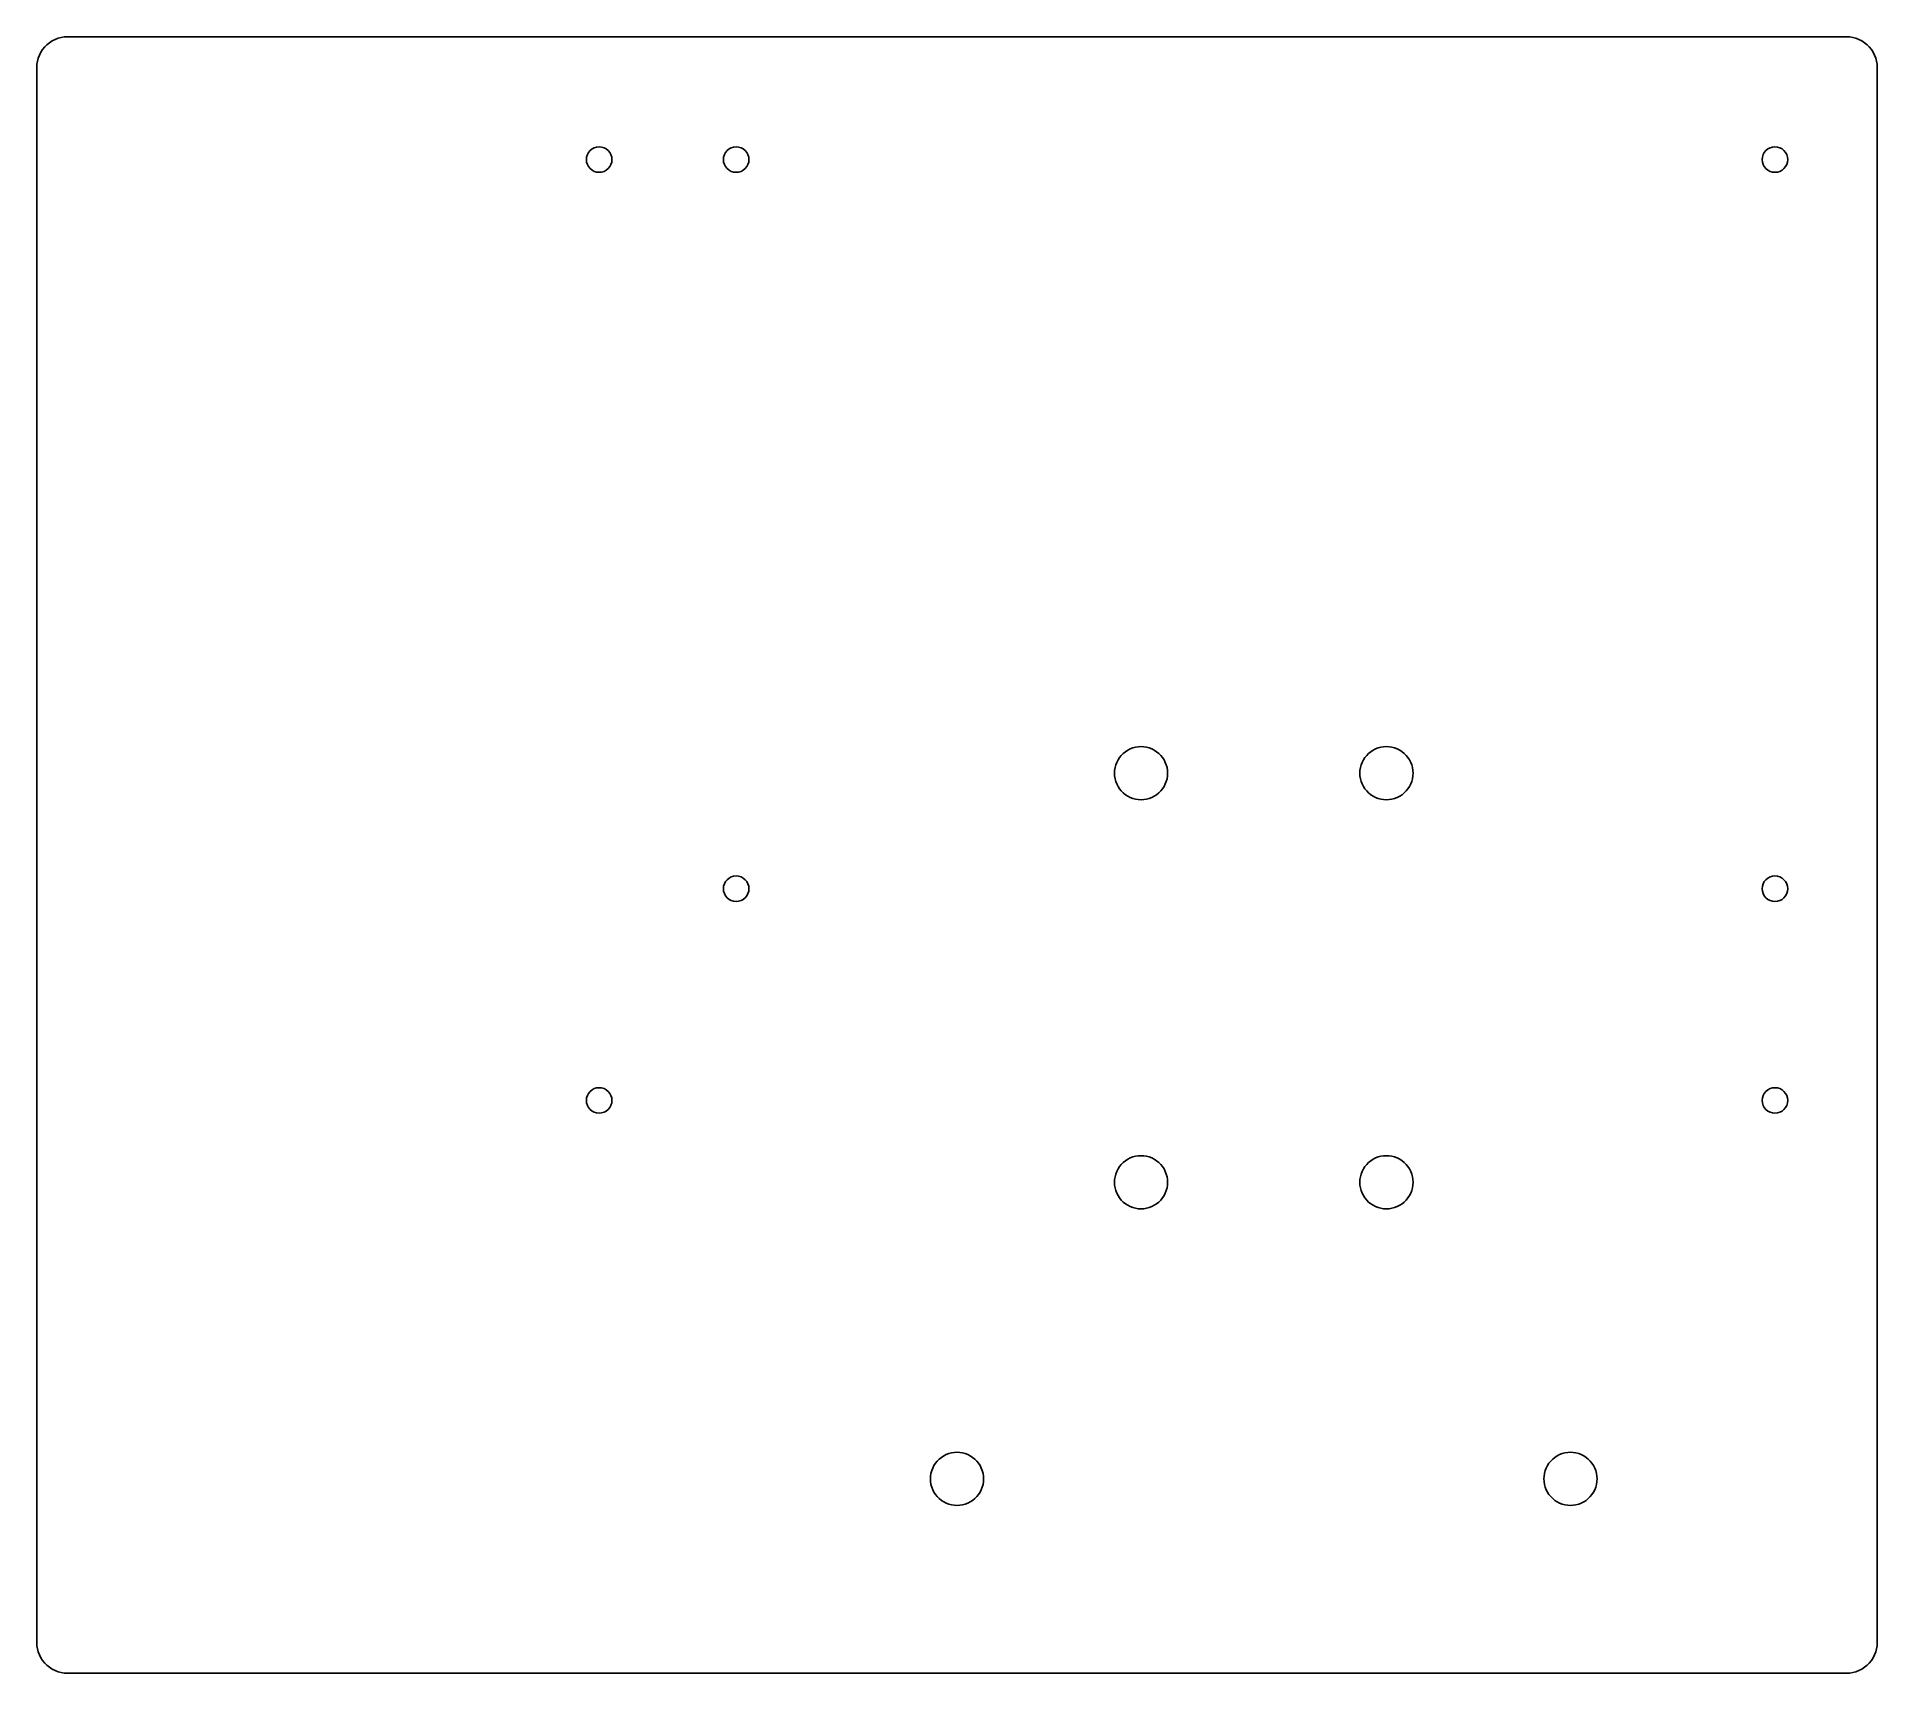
# Model space of a CAD drawing. Header units: metres. Extents: x -120 to 60, y -60 to 100.
import ezdxf

# ---------------------------------------------------------------- set-up
doc = ezdxf.new("R2010")
doc.units = ezdxf.units.M

msp = doc.modelspace()

# ---------------------------------------------------------------- linework, layer by layer
for p, q in [((-119.229, 99.0074), (-119.427, 98.7634)), ((-119.007, 99.2294), (-119.229, 99.0074)), ((-118.763, 99.427), (-119.007, 99.2294)), ((-118.5, 99.5981), (-118.763, 99.427)), ((-118.22, 99.7406), (-118.5, 99.5981)), ((-117.927, 99.8532), (-118.22, 99.7406)), ((-117.624, 99.9344), (-117.927, 99.8532)), ((-117.314, 99.9836), (-117.624, 99.9344)), ((-117, 100), (-117.314, 99.9836)), ((57, 100), (-117, 100)), ((57.3136, 99.9836), (57, 100)), ((57.6237, 99.9344), (57.3136, 99.9836)), ((57.927, 99.8532), (57.6237, 99.9344)), ((58.2202, 99.7406), (57.927, 99.8532)), ((58.5, 99.5981), (58.2202, 99.7406)), ((58.7634, 99.427), (58.5, 99.5981)), ((59.0074, 99.2294), (58.7634, 99.427)), ((59.2294, 99.0074), (59.0074, 99.2294)), ((59.427, 98.7634), (59.2294, 99.0074)), ((-119.984, 97.3136), (-120, 97)), ((-119.934, 97.6237), (-119.984, 97.3136)), ((-119.853, 97.927), (-119.934, 97.6237)), ((-119.741, 98.2202), (-119.853, 97.927)), ((-119.598, 98.5), (-119.741, 98.2202)), ((-119.427, 98.7634), (-119.598, 98.5)), ((59.5981, 98.5), (59.427, 98.7634)), ((59.7406, 98.2202), (59.5981, 98.5)), ((59.8532, 97.927), (59.7406, 98.2202)), ((59.9344, 97.6237), (59.8532, 97.927)), ((59.9836, 97.3136), (59.9344, 97.6237)), ((60, 97), (59.9836, 97.3136)), ((-120, 97), (-120, -57)), ((60, -57), (60, 97)), ((-66.25, 88), (-66.226, 88.2439)), ((-66.226, 88.2439), (-66.1548, 88.4783)), ((-66.1548, 88.4783), (-66.0393, 88.6945)), ((-66.0393, 88.6945), (-65.8839, 88.8839)), ((-65.8839, 88.8839), (-65.6945, 89.0393)), ((-65.6945, 89.0393), (-65.4783, 89.1548)), ((-65.4783, 89.1548), (-65.2439, 89.226)), ((-65.2439, 89.226), (-65, 89.25)), ((-65, 89.25), (-64.7561, 89.226)), ((-64.7561, 89.226), (-64.5216, 89.1548)), ((-64.5216, 89.1548), (-64.3055, 89.0393)), ((-64.3055, 89.0393), (-64.1161, 88.8839)), ((-64.1161, 88.8839), (-63.9607, 88.6945)), ((-63.9607, 88.6945), (-63.8451, 88.4783)), ((-63.8451, 88.4783), (-63.774, 88.2439)), ((-63.774, 88.2439), (-63.75, 88)), ((-52.85, 88), (-52.826, 88.2439)), ((-52.826, 88.2439), (-52.7548, 88.4783)), ((-52.7548, 88.4783), (-52.6393, 88.6945)), ((-52.6393, 88.6945), (-52.4839, 88.8839)), ((-52.4839, 88.8839), (-52.2944, 89.0393)), ((-52.2944, 89.0393), (-52.0784, 89.1548)), ((-52.0784, 89.1548), (-51.8439, 89.226)), ((-51.8439, 89.226), (-51.6, 89.25)), ((-51.6, 89.25), (-51.3561, 89.226)), ((-51.3561, 89.226), (-51.1216, 89.1548)), ((-51.1216, 89.1548), (-50.9055, 89.0393)), ((-50.9055, 89.0393), (-50.7161, 88.8839)), ((-50.7161, 88.8839), (-50.5607, 88.6945)), ((-50.5607, 88.6945), (-50.4451, 88.4783)), ((-50.4451, 88.4783), (-50.374, 88.2439)), ((-50.374, 88.2439), (-50.35, 88)), ((48.75, 88), (48.774, 88.2439)), ((48.774, 88.2439), (48.8451, 88.4783)), ((48.8451, 88.4783), (48.9607, 88.6945)), ((48.9607, 88.6945), (49.1161, 88.8839)), ((49.1161, 88.8839), (49.3055, 89.0393)), ((49.3055, 89.0393), (49.5216, 89.1548)), ((49.5216, 89.1548), (49.7561, 89.226)), ((49.7561, 89.226), (50, 89.25)), ((50, 89.25), (50.2439, 89.226)), ((50.2439, 89.226), (50.4783, 89.1548)), ((50.4783, 89.1548), (50.6945, 89.0393)), ((50.6945, 89.0393), (50.8839, 88.8839)), ((50.8839, 88.8839), (51.0393, 88.6945)), ((51.0393, 88.6945), (51.1548, 88.4783)), ((51.1548, 88.4783), (51.226, 88.2439)), ((51.226, 88.2439), (51.25, 88)), ((-66.226, 87.7561), (-66.25, 88)), ((-66.1548, 87.5216), (-66.226, 87.7561)), ((-66.0393, 87.3055), (-66.1548, 87.5216)), ((-65.8839, 87.1161), (-66.0393, 87.3055)), ((-65.6945, 86.9607), (-65.8839, 87.1161)), ((-65.4783, 86.8451), (-65.6945, 86.9607)), ((-65.2439, 86.774), (-65.4783, 86.8451)), ((-65, 86.75), (-65.2439, 86.774)), ((-64.7561, 86.774), (-65, 86.75)), ((-64.5216, 86.8451), (-64.7561, 86.774)), ((-64.3055, 86.9607), (-64.5216, 86.8451)), ((-64.1161, 87.1161), (-64.3055, 86.9607)), ((-63.9607, 87.3055), (-64.1161, 87.1161)), ((-63.8451, 87.5216), (-63.9607, 87.3055)), ((-63.774, 87.7561), (-63.8451, 87.5216)), ((-63.75, 88), (-63.774, 87.7561)), ((-52.826, 87.7561), (-52.85, 88)), ((-52.7548, 87.5216), (-52.826, 87.7561)), ((-52.6393, 87.3055), (-52.7548, 87.5216)), ((-52.4839, 87.1161), (-52.6393, 87.3055)), ((-52.2944, 86.9607), (-52.4839, 87.1161)), ((-52.0784, 86.8451), (-52.2944, 86.9607)), ((-51.8439, 86.774), (-52.0784, 86.8451)), ((-51.6, 86.75), (-51.8439, 86.774)), ((-51.3561, 86.774), (-51.6, 86.75)), ((-51.1216, 86.8451), (-51.3561, 86.774)), ((-50.9055, 86.9607), (-51.1216, 86.8451)), ((-50.7161, 87.1161), (-50.9055, 86.9607)), ((-50.5607, 87.3055), (-50.7161, 87.1161)), ((-50.4451, 87.5216), (-50.5607, 87.3055)), ((-50.374, 87.7561), (-50.4451, 87.5216)), ((-50.35, 88), (-50.374, 87.7561)), ((48.774, 87.7561), (48.75, 88)), ((48.8451, 87.5216), (48.774, 87.7561)), ((48.9607, 87.3055), (48.8451, 87.5216)), ((49.1161, 87.1161), (48.9607, 87.3055)), ((49.3055, 86.9607), (49.1161, 87.1161)), ((49.5216, 86.8451), (49.3055, 86.9607)), ((49.7561, 86.774), (49.5216, 86.8451)), ((50, 86.75), (49.7561, 86.774)), ((50.2439, 86.774), (50, 86.75)), ((50.4783, 86.8451), (50.2439, 86.774)), ((50.6945, 86.9607), (50.4783, 86.8451)), ((50.8839, 87.1161), (50.6945, 86.9607)), ((51.0393, 87.3055), (50.8839, 87.1161)), ((51.1548, 87.5216), (51.0393, 87.3055)), ((51.226, 87.7561), (51.1548, 87.5216)), ((51.25, 88), (51.226, 87.7561)), ((-12.2718, 30.5858), (-12, 30.6)), ((-12, 30.6), (-11.7282, 30.5858)), ((11.7282, 30.5858), (12, 30.6)), ((12, 30.6), (12.2718, 30.5858)), ((-14.5432, 28.5406), (-14.4727, 28.8035)), ((-14.4727, 28.8035), (-14.3752, 29.0575)), ((-14.3752, 29.0575), (-14.2517, 29.3)), ((-14.2517, 29.3), (-14.1034, 29.5282)), ((-14.1034, 29.5282), (-13.9322, 29.7397)), ((-13.9322, 29.7397), (-13.7397, 29.9322)), ((-13.7397, 29.9322), (-13.5282, 30.1035)), ((-13.5282, 30.1035), (-13.3, 30.2517)), ((-13.3, 30.2517), (-13.0575, 30.3752)), ((-13.0575, 30.3752), (-12.8034, 30.4727)), ((-12.8034, 30.4727), (-12.5406, 30.5432)), ((-12.5406, 30.5432), (-12.2718, 30.5858)), ((-11.7282, 30.5858), (-11.4594, 30.5432)), ((-11.4594, 30.5432), (-11.1965, 30.4727)), ((-11.1965, 30.4727), (-10.9425, 30.3752)), ((-10.9425, 30.3752), (-10.7, 30.2517)), ((-10.7, 30.2517), (-10.4718, 30.1035)), ((-10.4718, 30.1035), (-10.2603, 29.9322)), ((-10.2603, 29.9322), (-10.0678, 29.7397)), ((-10.0678, 29.7397), (-9.89655, 29.5282)), ((-9.89655, 29.5282), (-9.74832, 29.3)), ((-9.74832, 29.3), (-9.62477, 29.0575)), ((-9.62477, 29.0575), (-9.52725, 28.8035)), ((-9.52725, 28.8035), (-9.4568, 28.5406)), ((9.4568, 28.5406), (9.52725, 28.8035)), ((9.52725, 28.8035), (9.62477, 29.0575)), ((9.62477, 29.0575), (9.74832, 29.3)), ((9.74832, 29.3), (9.89655, 29.5282)), ((9.89655, 29.5282), (10.0678, 29.7397)), ((10.0678, 29.7397), (10.2603, 29.9322)), ((10.2603, 29.9322), (10.4718, 30.1035)), ((10.4718, 30.1035), (10.7, 30.2517)), ((10.7, 30.2517), (10.9425, 30.3752)), ((10.9425, 30.3752), (11.1965, 30.4727)), ((11.1965, 30.4727), (11.4594, 30.5432)), ((11.4594, 30.5432), (11.7282, 30.5858)), ((12.2718, 30.5858), (12.5406, 30.5432)), ((12.5406, 30.5432), (12.8034, 30.4727)), ((12.8034, 30.4727), (13.0575, 30.3752)), ((13.0575, 30.3752), (13.3, 30.2517)), ((13.3, 30.2517), (13.5282, 30.1035)), ((13.5282, 30.1035), (13.7397, 29.9322)), ((13.7397, 29.9322), (13.9322, 29.7397)), ((13.9322, 29.7397), (14.1034, 29.5282)), ((14.1034, 29.5282), (14.2517, 29.3)), ((14.2517, 29.3), (14.3752, 29.0575)), ((14.3752, 29.0575), (14.4727, 28.8035)), ((14.4727, 28.8035), (14.5432, 28.5406)), ((-14.6, 28), (-14.5858, 28.2718)), ((-14.5858, 27.7282), (-14.6, 28)), ((-14.5858, 28.2718), (-14.5432, 28.5406)), ((-14.5432, 27.4594), (-14.5858, 27.7282)), ((-14.4727, 27.1966), (-14.5432, 27.4594)), ((-14.3752, 26.9425), (-14.4727, 27.1966)), ((-9.52725, 27.1966), (-9.62477, 26.9425)), ((-9.4568, 27.4594), (-9.52725, 27.1966)), ((-9.4568, 28.5406), (-9.41423, 28.2718)), ((-9.41423, 27.7282), (-9.4568, 27.4594)), ((-9.41423, 28.2718), (-9.39999, 28)), ((-9.39999, 28), (-9.41423, 27.7282)), ((9.39999, 28), (9.41423, 28.2718)), ((9.41423, 27.7282), (9.39999, 28)), ((9.41423, 28.2718), (9.4568, 28.5406)), ((9.4568, 27.4594), (9.41423, 27.7282)), ((9.52725, 27.1966), (9.4568, 27.4594)), ((9.62477, 26.9425), (9.52725, 27.1966)), ((14.4727, 27.1966), (14.3752, 26.9425)), ((14.5432, 27.4594), (14.4727, 27.1966)), ((14.5432, 28.5406), (14.5858, 28.2718)), ((14.5858, 27.7282), (14.5432, 27.4594)), ((14.5858, 28.2718), (14.6, 28)), ((14.6, 28), (14.5858, 27.7282)), ((-14.2517, 26.7), (-14.3752, 26.9425)), ((-14.1034, 26.4718), (-14.2517, 26.7)), ((-13.9322, 26.2603), (-14.1034, 26.4718)), ((-13.7397, 26.0678), (-13.9322, 26.2603)), ((-13.5282, 25.8966), (-13.7397, 26.0678)), ((-13.3, 25.7483), (-13.5282, 25.8966)), ((-13.0575, 25.6248), (-13.3, 25.7483)), ((-12.8034, 25.5273), (-13.0575, 25.6248)), ((-12.5406, 25.4568), (-12.8034, 25.5273)), ((-12.2718, 25.4142), (-12.5406, 25.4568)), ((-12, 25.4), (-12.2718, 25.4142)), ((-11.7282, 25.4142), (-12, 25.4)), ((-11.4594, 25.4568), (-11.7282, 25.4142)), ((-11.1965, 25.5273), (-11.4594, 25.4568)), ((-10.9425, 25.6248), (-11.1965, 25.5273)), ((-10.7, 25.7483), (-10.9425, 25.6248)), ((-10.4718, 25.8966), (-10.7, 25.7483)), ((-10.2603, 26.0678), (-10.4718, 25.8966)), ((-10.0678, 26.2603), (-10.2603, 26.0678)), ((-9.89655, 26.4718), (-10.0678, 26.2603)), ((-9.74832, 26.7), (-9.89655, 26.4718)), ((-9.62477, 26.9425), (-9.74832, 26.7)), ((9.74832, 26.7), (9.62477, 26.9425)), ((9.89655, 26.4718), (9.74832, 26.7)), ((10.0678, 26.2603), (9.89655, 26.4718)), ((10.2603, 26.0678), (10.0678, 26.2603)), ((10.4718, 25.8966), (10.2603, 26.0678)), ((10.7, 25.7483), (10.4718, 25.8966)), ((10.9425, 25.6248), (10.7, 25.7483)), ((11.1965, 25.5273), (10.9425, 25.6248)), ((11.4594, 25.4568), (11.1965, 25.5273)), ((11.7282, 25.4142), (11.4594, 25.4568)), ((12, 25.4), (11.7282, 25.4142)), ((12.2718, 25.4142), (12, 25.4)), ((12.5406, 25.4568), (12.2718, 25.4142)), ((12.8034, 25.5273), (12.5406, 25.4568)), ((13.0575, 25.6248), (12.8034, 25.5273)), ((13.3, 25.7483), (13.0575, 25.6248)), ((13.5282, 25.8966), (13.3, 25.7483)), ((13.7397, 26.0678), (13.5282, 25.8966)), ((13.9322, 26.2603), (13.7397, 26.0678)), ((14.1034, 26.4718), (13.9322, 26.2603)), ((14.2517, 26.7), (14.1034, 26.4718)), ((14.3752, 26.9425), (14.2517, 26.7)), ((-52.85, 16.7), (-52.826, 16.9439)), ((-52.826, 16.4561), (-52.85, 16.7)), ((-52.826, 16.9439), (-52.7548, 17.1784)), ((-52.7548, 16.2216), (-52.826, 16.4561)), ((-52.7548, 17.1784), (-52.6393, 17.3945)), ((-52.6393, 16.0055), (-52.7548, 16.2216)), ((-52.6393, 17.3945), (-52.4839, 17.5839)), ((-52.4839, 17.5839), (-52.2944, 17.7393)), ((-52.2944, 17.7393), (-52.0784, 17.8549)), ((-52.0784, 17.8549), (-51.8439, 17.926)), ((-51.8439, 17.926), (-51.6, 17.95)), ((-51.6, 17.95), (-51.3561, 17.926)), ((-51.3561, 17.926), (-51.1216, 17.8549)), ((-51.1216, 17.8549), (-50.9055, 17.7393)), ((-50.9055, 17.7393), (-50.7161, 17.5839)), ((-50.7161, 17.5839), (-50.5607, 17.3945)), ((-50.5607, 17.3945), (-50.4451, 17.1784)), ((-50.4451, 16.2216), (-50.5607, 16.0055)), ((-50.4451, 17.1784), (-50.374, 16.9439)), ((-50.374, 16.4561), (-50.4451, 16.2216)), ((-50.374, 16.9439), (-50.35, 16.7)), ((-50.35, 16.7), (-50.374, 16.4561)), ((48.75, 16.7), (48.774, 16.9439)), ((48.774, 16.4561), (48.75, 16.7)), ((48.774, 16.9439), (48.8451, 17.1784)), ((48.8451, 16.2216), (48.774, 16.4561)), ((48.8451, 17.1784), (48.9607, 17.3945)), ((48.9607, 16.0055), (48.8451, 16.2216)), ((48.9607, 17.3945), (49.1161, 17.5839)), ((49.1161, 17.5839), (49.3055, 17.7393)), ((49.3055, 17.7393), (49.5216, 17.8549)), ((49.5216, 17.8549), (49.7561, 17.926)), ((49.7561, 17.926), (50, 17.95)), ((50, 17.95), (50.2439, 17.926)), ((50.2439, 17.926), (50.4783, 17.8549)), ((50.4783, 17.8549), (50.6945, 17.7393)), ((50.6945, 17.7393), (50.8839, 17.5839)), ((50.8839, 17.5839), (51.0393, 17.3945)), ((51.0393, 17.3945), (51.1548, 17.1784)), ((51.1548, 16.2216), (51.0393, 16.0055)), ((51.1548, 17.1784), (51.226, 16.9439)), ((51.226, 16.4561), (51.1548, 16.2216)), ((51.226, 16.9439), (51.25, 16.7)), ((51.25, 16.7), (51.226, 16.4561)), ((-52.4839, 15.8161), (-52.6393, 16.0055)), ((-52.2944, 15.6607), (-52.4839, 15.8161)), ((-52.0784, 15.5452), (-52.2944, 15.6607)), ((-51.8439, 15.474), (-52.0784, 15.5452)), ((-51.6, 15.45), (-51.8439, 15.474)), ((-51.3561, 15.474), (-51.6, 15.45)), ((-51.1216, 15.5452), (-51.3561, 15.474)), ((-50.9055, 15.6607), (-51.1216, 15.5452)), ((-50.7161, 15.8161), (-50.9055, 15.6607)), ((-50.5607, 16.0055), (-50.7161, 15.8161)), ((49.1161, 15.8161), (48.9607, 16.0055)), ((49.3055, 15.6607), (49.1161, 15.8161)), ((49.5216, 15.5452), (49.3055, 15.6607)), ((49.7561, 15.474), (49.5216, 15.5452)), ((50, 15.45), (49.7561, 15.474)), ((50.2439, 15.474), (50, 15.45)), ((50.4783, 15.5452), (50.2439, 15.474)), ((50.6945, 15.6607), (50.4783, 15.5452)), ((50.8839, 15.8161), (50.6945, 15.6607)), ((51.0393, 16.0055), (50.8839, 15.8161)), ((-66.226, -3.75613), (-66.1548, -3.52164)), ((-66.1548, -3.52164), (-66.0393, -3.30553)), ((-66.0393, -3.30553), (-65.8839, -3.1161)), ((-65.8839, -3.1161), (-65.6945, -2.96066)), ((-65.6945, -2.96066), (-65.4783, -2.84514)), ((-65.4783, -2.84514), (-65.2439, -2.77402)), ((-65.2439, -2.77402), (-65, -2.75)), ((-65, -2.75), (-64.7561, -2.77402)), ((-64.7561, -2.77402), (-64.5216, -2.84514)), ((-64.5216, -2.84514), (-64.3055, -2.96066)), ((-64.3055, -2.96066), (-64.1161, -3.1161)), ((-64.1161, -3.1161), (-63.9607, -3.30553)), ((-63.9607, -3.30553), (-63.8451, -3.52164)), ((-63.8451, -3.52164), (-63.774, -3.75613)), ((48.774, -3.75613), (48.8451, -3.52164)), ((48.8451, -3.52164), (48.9607, -3.30553)), ((48.9607, -3.30553), (49.1161, -3.1161)), ((49.1161, -3.1161), (49.3055, -2.96066)), ((49.3055, -2.96066), (49.5216, -2.84514)), ((49.5216, -2.84514), (49.7561, -2.77402)), ((49.7561, -2.77402), (50, -2.75)), ((50, -2.75), (50.2439, -2.77402)), ((50.2439, -2.77402), (50.4783, -2.84514)), ((50.4783, -2.84514), (50.6945, -2.96066)), ((50.6945, -2.96066), (50.8839, -3.1161)), ((50.8839, -3.1161), (51.0393, -3.30553)), ((51.0393, -3.30553), (51.1548, -3.52164)), ((51.1548, -3.52164), (51.226, -3.75613)), ((-66.25, -4), (-66.226, -3.75613)), ((-66.226, -4.24385), (-66.25, -4)), ((-66.1548, -4.47835), (-66.226, -4.24385)), ((-66.0393, -4.69446), (-66.1548, -4.47835)), ((-65.8839, -4.88388), (-66.0393, -4.69446)), ((-65.6945, -5.03932), (-65.8839, -4.88388)), ((-65.4783, -5.15485), (-65.6945, -5.03932)), ((-65.2439, -5.22597), (-65.4783, -5.15485)), ((-65, -5.25), (-65.2439, -5.22597)), ((-64.7561, -5.22597), (-65, -5.25)), ((-64.5216, -5.15485), (-64.7561, -5.22597)), ((-64.3055, -5.03932), (-64.5216, -5.15485)), ((-64.1161, -4.88388), (-64.3055, -5.03932)), ((-63.9607, -4.69446), (-64.1161, -4.88388)), ((-63.8451, -4.47835), (-63.9607, -4.69446)), ((-63.774, -4.24385), (-63.8451, -4.47835)), ((-63.774, -3.75613), (-63.75, -4)), ((-63.75, -4), (-63.774, -4.24385)), ((48.75, -4), (48.774, -3.75613)), ((48.774, -4.24385), (48.75, -4)), ((48.8451, -4.47835), (48.774, -4.24385)), ((48.9607, -4.69446), (48.8451, -4.47835)), ((49.1161, -4.88388), (48.9607, -4.69446)), ((49.3055, -5.03932), (49.1161, -4.88388)), ((49.5216, -5.15485), (49.3055, -5.03932)), ((49.7561, -5.22597), (49.5216, -5.15485)), ((50, -5.25), (49.7561, -5.22597)), ((50.2439, -5.22597), (50, -5.25)), ((50.4783, -5.15485), (50.2439, -5.22597)), ((50.6945, -5.03932), (50.4783, -5.15485)), ((50.8839, -4.88388), (50.6945, -5.03932)), ((51.0393, -4.69446), (50.8839, -4.88388)), ((51.1548, -4.47835), (51.0393, -4.69446)), ((51.226, -4.24385), (51.1548, -4.47835)), ((51.226, -3.75613), (51.25, -4)), ((51.25, -4), (51.226, -4.24385)), ((-14.3752, -10.9425), (-14.2517, -10.7)), ((-14.2517, -10.7), (-14.1034, -10.4718)), ((-14.1034, -10.4718), (-13.9322, -10.2603)), ((-13.9322, -10.2603), (-13.7397, -10.0678)), ((-13.7397, -10.0678), (-13.5282, -9.89655)), ((-13.5282, -9.89655), (-13.3, -9.74832)), ((-13.3, -9.74832), (-13.0575, -9.62477)), ((-13.0575, -9.62477), (-12.8034, -9.52725)), ((-12.8034, -9.52725), (-12.5406, -9.4568)), ((-12.5406, -9.4568), (-12.2718, -9.41423)), ((-12.2718, -9.41423), (-12, -9.39999)), ((-12, -9.39999), (-11.7282, -9.41423)), ((-11.7282, -9.41423), (-11.4594, -9.4568)), ((-11.4594, -9.4568), (-11.1965, -9.52725)), ((-11.1965, -9.52725), (-10.9425, -9.62477)), ((-10.9425, -9.62477), (-10.7, -9.74832)), ((-10.7, -9.74832), (-10.4718, -9.89655)), ((-10.4718, -9.89655), (-10.2603, -10.0678)), ((-10.2603, -10.0678), (-10.0678, -10.2603)), ((-10.0678, -10.2603), (-9.89655, -10.4718)), ((-9.89655, -10.4718), (-9.74832, -10.7)), ((-9.74832, -10.7), (-9.62477, -10.9425)), ((9.62477, -10.9425), (9.74832, -10.7)), ((9.74832, -10.7), (9.89655, -10.4718)), ((9.89655, -10.4718), (10.0678, -10.2603)), ((10.0678, -10.2603), (10.2603, -10.0678)), ((10.2603, -10.0678), (10.4718, -9.89655)), ((10.4718, -9.89655), (10.7, -9.74832)), ((10.7, -9.74832), (10.9425, -9.62477)), ((10.9425, -9.62477), (11.1965, -9.52725)), ((11.1965, -9.52725), (11.4594, -9.4568)), ((11.4594, -9.4568), (11.7282, -9.41423)), ((11.7282, -9.41423), (12, -9.39999)), ((12, -9.39999), (12.2718, -9.41423)), ((12.2718, -9.41423), (12.5406, -9.4568)), ((12.5406, -9.4568), (12.8034, -9.52725)), ((12.8034, -9.52725), (13.0575, -9.62477)), ((13.0575, -9.62477), (13.3, -9.74832)), ((13.3, -9.74832), (13.5282, -9.89655)), ((13.5282, -9.89655), (13.7397, -10.0678)), ((13.7397, -10.0678), (13.9322, -10.2603)), ((13.9322, -10.2603), (14.1034, -10.4718)), ((14.1034, -10.4718), (14.2517, -10.7)), ((14.2517, -10.7), (14.3752, -10.9425)), ((-14.6, -12), (-14.5858, -11.7282)), ((-14.5858, -12.2718), (-14.6, -12)), ((-14.5858, -11.7282), (-14.5432, -11.4594)), ((-14.5432, -12.5406), (-14.5858, -12.2718)), ((-14.5432, -11.4594), (-14.4727, -11.1965)), ((-14.4727, -12.8034), (-14.5432, -12.5406)), ((-14.4727, -11.1965), (-14.3752, -10.9425)), ((-9.62477, -10.9425), (-9.52725, -11.1965)), ((-9.52725, -11.1965), (-9.4568, -11.4594)), ((-9.4568, -12.5406), (-9.52725, -12.8034)), ((-9.4568, -11.4594), (-9.41423, -11.7282)), ((-9.41423, -12.2718), (-9.4568, -12.5406)), ((-9.41423, -11.7282), (-9.39999, -12)), ((-9.39999, -12), (-9.41423, -12.2718)), ((9.39999, -12), (9.41423, -11.7282)), ((9.41423, -12.2718), (9.39999, -12)), ((9.41423, -11.7282), (9.4568, -11.4594)), ((9.4568, -12.5406), (9.41423, -12.2718)), ((9.4568, -11.4594), (9.52725, -11.1965)), ((9.52725, -12.8034), (9.4568, -12.5406)), ((9.52725, -11.1965), (9.62477, -10.9425)), ((14.3752, -10.9425), (14.4727, -11.1965)), ((14.4727, -11.1965), (14.5432, -11.4594)), ((14.5432, -12.5406), (14.4727, -12.8034)), ((14.5432, -11.4594), (14.5858, -11.7282)), ((14.5858, -12.2718), (14.5432, -12.5406)), ((14.5858, -11.7282), (14.6, -12)), ((14.6, -12), (14.5858, -12.2718)), ((-14.3752, -13.0575), (-14.4727, -12.8034)), ((-14.2517, -13.3), (-14.3752, -13.0575)), ((-14.1034, -13.5282), (-14.2517, -13.3)), ((-13.9322, -13.7397), (-14.1034, -13.5282)), ((-13.7397, -13.9322), (-13.9322, -13.7397)), ((-13.5282, -14.1034), (-13.7397, -13.9322)), ((-13.3, -14.2517), (-13.5282, -14.1034)), ((-13.0575, -14.3752), (-13.3, -14.2517)), ((-12.8034, -14.4727), (-13.0575, -14.3752)), ((-10.9425, -14.3752), (-11.1965, -14.4727)), ((-10.7, -14.2517), (-10.9425, -14.3752)), ((-10.4718, -14.1034), (-10.7, -14.2517)), ((-10.2603, -13.9322), (-10.4718, -14.1034)), ((-10.0678, -13.7397), (-10.2603, -13.9322)), ((-9.89655, -13.5282), (-10.0678, -13.7397)), ((-9.74832, -13.3), (-9.89655, -13.5282)), ((-9.62477, -13.0575), (-9.74832, -13.3)), ((-9.52725, -12.8034), (-9.62477, -13.0575)), ((9.62477, -13.0575), (9.52725, -12.8034)), ((9.74832, -13.3), (9.62477, -13.0575)), ((9.89655, -13.5282), (9.74832, -13.3)), ((10.0678, -13.7397), (9.89655, -13.5282)), ((10.2603, -13.9322), (10.0678, -13.7397)), ((10.4718, -14.1034), (10.2603, -13.9322)), ((10.7, -14.2517), (10.4718, -14.1034)), ((10.9425, -14.3752), (10.7, -14.2517)), ((11.1965, -14.4727), (10.9425, -14.3752)), ((13.0575, -14.3752), (12.8034, -14.4727)), ((13.3, -14.2517), (13.0575, -14.3752)), ((13.5282, -14.1034), (13.3, -14.2517)), ((13.7397, -13.9322), (13.5282, -14.1034)), ((13.9322, -13.7397), (13.7397, -13.9322)), ((14.1034, -13.5282), (13.9322, -13.7397)), ((14.2517, -13.3), (14.1034, -13.5282)), ((14.3752, -13.0575), (14.2517, -13.3)), ((14.4727, -12.8034), (14.3752, -13.0575)), ((-12.5406, -14.5432), (-12.8034, -14.4727)), ((-12.2718, -14.5858), (-12.5406, -14.5432)), ((-12, -14.6), (-12.2718, -14.5858)), ((-11.7282, -14.5858), (-12, -14.6)), ((-11.4594, -14.5432), (-11.7282, -14.5858)), ((-11.1965, -14.4727), (-11.4594, -14.5432)), ((11.4594, -14.5432), (11.1965, -14.4727)), ((11.7282, -14.5858), (11.4594, -14.5432)), ((12, -14.6), (11.7282, -14.5858)), ((12.2718, -14.5858), (12, -14.6)), ((12.5406, -14.5432), (12.2718, -14.5858)), ((12.8034, -14.4727), (12.5406, -14.5432)), ((-32.2517, -39.7), (-32.1034, -39.4718)), ((-32.1034, -39.4718), (-31.9322, -39.2603)), ((-31.9322, -39.2603), (-31.7397, -39.0678)), ((-31.7397, -39.0678), (-31.5282, -38.8965)), ((-31.5282, -38.8965), (-31.3, -38.7483)), ((-31.3, -38.7483), (-31.0575, -38.6248)), ((-31.0575, -38.6248), (-30.8034, -38.5273)), ((-30.8034, -38.5273), (-30.5406, -38.4568)), ((-30.5406, -38.4568), (-30.2718, -38.4142)), ((-30.2718, -38.4142), (-30, -38.4)), ((-30, -38.4), (-29.7282, -38.4142)), ((-29.7282, -38.4142), (-29.4594, -38.4568)), ((-29.4594, -38.4568), (-29.1965, -38.5273)), ((-29.1965, -38.5273), (-28.9425, -38.6248)), ((-28.9425, -38.6248), (-28.7, -38.7483)), ((-28.7, -38.7483), (-28.4718, -38.8965)), ((-28.4718, -38.8965), (-28.2603, -39.0678)), ((-28.2603, -39.0678), (-28.0678, -39.2603)), ((-28.0678, -39.2603), (-27.8965, -39.4718)), ((-27.8965, -39.4718), (-27.7483, -39.7)), ((27.7483, -39.7), (27.8965, -39.4718)), ((27.8965, -39.4718), (28.0678, -39.2603)), ((28.0678, -39.2603), (28.2603, -39.0678)), ((28.2603, -39.0678), (28.4718, -38.8965)), ((28.4718, -38.8965), (28.7, -38.7483)), ((28.7, -38.7483), (28.9425, -38.6248)), ((28.9425, -38.6248), (29.1965, -38.5273)), ((29.1965, -38.5273), (29.4594, -38.4568)), ((29.4594, -38.4568), (29.7282, -38.4142)), ((29.7282, -38.4142), (30, -38.4)), ((30, -38.4), (30.2718, -38.4142)), ((30.2718, -38.4142), (30.5406, -38.4568)), ((30.5406, -38.4568), (30.8034, -38.5273)), ((30.8034, -38.5273), (31.0575, -38.6248)), ((31.0575, -38.6248), (31.3, -38.7483)), ((31.3, -38.7483), (31.5282, -38.8965)), ((31.5282, -38.8965), (31.7397, -39.0678)), ((31.7397, -39.0678), (31.9322, -39.2603)), ((31.9322, -39.2603), (32.1034, -39.4718)), ((32.1034, -39.4718), (32.2517, -39.7)), ((-32.6, -41), (-32.5858, -40.7282)), ((-32.5858, -41.2718), (-32.6, -41)), ((-32.5858, -40.7282), (-32.5432, -40.4594)), ((-32.5432, -41.5406), (-32.5858, -41.2718)), ((-32.5432, -40.4594), (-32.4727, -40.1965)), ((-32.4727, -40.1965), (-32.3752, -39.9425)), ((-32.3752, -39.9425), (-32.2517, -39.7)), ((-27.7483, -39.7), (-27.6248, -39.9425)), ((-27.6248, -39.9425), (-27.5273, -40.1965)), ((-27.5273, -40.1965), (-27.4568, -40.4594)), ((-27.4568, -40.4594), (-27.4142, -40.7282)), ((-27.4142, -41.2718), (-27.4568, -41.5406)), ((-27.4142, -40.7282), (-27.4, -41)), ((-27.4, -41), (-27.4142, -41.2718)), ((27.4, -41), (27.4142, -40.7282)), ((27.4142, -41.2718), (27.4, -41)), ((27.4142, -40.7282), (27.4568, -40.4594)), ((27.4568, -41.5406), (27.4142, -41.2718)), ((27.4568, -40.4594), (27.5273, -40.1965)), ((27.5273, -40.1965), (27.6248, -39.9425)), ((27.6248, -39.9425), (27.7483, -39.7)), ((32.2517, -39.7), (32.3752, -39.9425)), ((32.3752, -39.9425), (32.4727, -40.1965)), ((32.4727, -40.1965), (32.5432, -40.4594)), ((32.5432, -40.4594), (32.5858, -40.7282)), ((32.5858, -41.2718), (32.5432, -41.5406)), ((32.5858, -40.7282), (32.6, -41)), ((32.6, -41), (32.5858, -41.2718)), ((-32.4727, -41.8034), (-32.5432, -41.5406)), ((-32.3752, -42.0575), (-32.4727, -41.8034)), ((-32.2517, -42.3), (-32.3752, -42.0575)), ((-32.1034, -42.5282), (-32.2517, -42.3)), ((-31.9322, -42.7397), (-32.1034, -42.5282)), ((-31.7397, -42.9322), (-31.9322, -42.7397)), ((-31.5282, -43.1034), (-31.7397, -42.9322)), ((-31.3, -43.2517), (-31.5282, -43.1034)), ((-28.4718, -43.1034), (-28.7, -43.2517)), ((-28.2603, -42.9322), (-28.4718, -43.1034)), ((-28.0678, -42.7397), (-28.2603, -42.9322)), ((-27.8965, -42.5282), (-28.0678, -42.7397)), ((-27.7483, -42.3), (-27.8965, -42.5282)), ((-27.6248, -42.0575), (-27.7483, -42.3)), ((-27.5273, -41.8034), (-27.6248, -42.0575)), ((-27.4568, -41.5406), (-27.5273, -41.8034)), ((27.5273, -41.8034), (27.4568, -41.5406)), ((27.6248, -42.0575), (27.5273, -41.8034)), ((27.7483, -42.3), (27.6248, -42.0575)), ((27.8965, -42.5282), (27.7483, -42.3)), ((28.0678, -42.7397), (27.8965, -42.5282)), ((28.2603, -42.9322), (28.0678, -42.7397)), ((28.4718, -43.1034), (28.2603, -42.9322)), ((28.7, -43.2517), (28.4718, -43.1034)), ((31.5282, -43.1034), (31.3, -43.2517)), ((31.7397, -42.9322), (31.5282, -43.1034)), ((31.9322, -42.7397), (31.7397, -42.9322)), ((32.1034, -42.5282), (31.9322, -42.7397)), ((32.2517, -42.3), (32.1034, -42.5282)), ((32.3752, -42.0575), (32.2517, -42.3)), ((32.4727, -41.8034), (32.3752, -42.0575)), ((32.5432, -41.5406), (32.4727, -41.8034)), ((-31.0575, -43.3752), (-31.3, -43.2517)), ((-30.8034, -43.4727), (-31.0575, -43.3752)), ((-30.5406, -43.5432), (-30.8034, -43.4727)), ((-30.2718, -43.5858), (-30.5406, -43.5432)), ((-30, -43.6), (-30.2718, -43.5858)), ((-29.7282, -43.5858), (-30, -43.6)), ((-29.4594, -43.5432), (-29.7282, -43.5858)), ((-29.1965, -43.4727), (-29.4594, -43.5432)), ((-28.9425, -43.3752), (-29.1965, -43.4727)), ((-28.7, -43.2517), (-28.9425, -43.3752)), ((28.9425, -43.3752), (28.7, -43.2517)), ((29.1965, -43.4727), (28.9425, -43.3752)), ((29.4594, -43.5432), (29.1965, -43.4727)), ((29.7282, -43.5858), (29.4594, -43.5432)), ((30, -43.6), (29.7282, -43.5858)), ((30.2718, -43.5858), (30, -43.6)), ((30.5406, -43.5432), (30.2718, -43.5858)), ((30.8034, -43.4727), (30.5406, -43.5432)), ((31.0575, -43.3752), (30.8034, -43.4727)), ((31.3, -43.2517), (31.0575, -43.3752)), ((-120, -57), (-119.984, -57.3136)), ((-119.984, -57.3136), (-119.934, -57.6237)), ((59.9344, -57.6237), (59.9836, -57.3136)), ((59.9836, -57.3136), (60, -57)), ((-119.934, -57.6237), (-119.853, -57.927)), ((-119.853, -57.927), (-119.741, -58.2202)), ((-119.741, -58.2202), (-119.598, -58.5)), ((-119.598, -58.5), (-119.427, -58.7634)), ((-119.427, -58.7634), (-119.229, -59.0074)), ((-119.229, -59.0074), (-119.007, -59.2294)), ((-119.007, -59.2294), (-118.763, -59.427)), ((58.7634, -59.427), (59.0074, -59.2294)), ((59.0074, -59.2294), (59.2294, -59.0074)), ((59.2294, -59.0074), (59.427, -58.7634)), ((59.427, -58.7634), (59.5981, -58.5)), ((59.5981, -58.5), (59.7406, -58.2202)), ((59.7406, -58.2202), (59.8532, -57.927)), ((59.8532, -57.927), (59.9344, -57.6237)), ((-118.763, -59.427), (-118.5, -59.5981)), ((-118.5, -59.5981), (-118.22, -59.7406)), ((-118.22, -59.7406), (-117.927, -59.8532)), ((-117.927, -59.8532), (-117.624, -59.9344)), ((-117.624, -59.9344), (-117.314, -59.9836)), ((-117.314, -59.9836), (-117, -60)), ((-117, -60), (57, -60)), ((57, -60), (57.3136, -59.9836)), ((57.3136, -59.9836), (57.6237, -59.9344)), ((57.6237, -59.9344), (57.927, -59.8532)), ((57.927, -59.8532), (58.2202, -59.7406)), ((58.2202, -59.7406), (58.5, -59.5981)), ((58.5, -59.5981), (58.7634, -59.427))]:
    msp.add_line(p, q)

doc.saveas('drawing.dxf')
